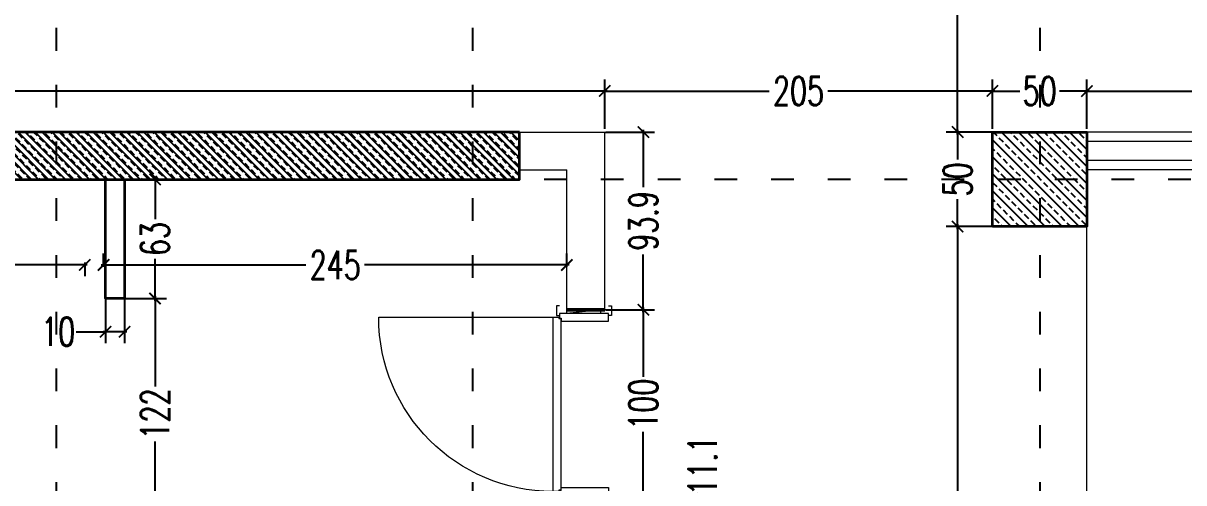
# Model space of a CAD drawing. Header units: centimetres. Extents: x -3207095 to 15275363, y -32656 to 4798027.
# Drawn here: x 685983 to 686596, y 4471192 to 4471434 of the extents above; entities that cross this region are included whole.
import ezdxf

# ---------------------------------------------------------------- set-up
doc = ezdxf.new("R2010")
doc.units = ezdxf.units.CM
doc.linetypes.add('ACAD_ISO03W100', pattern=[30, 12, -18])
doc.linetypes.add('DUZ', pattern=[500, 500])
doc.layers.get('0').update_dxf_attribs({"color": 1, "linetype": 'DUZ'})
doc.layers.add('DIM', color=1, linetype='DUZ')
doc.layers.add('KOLTAR_F', color=145, linetype='Continuous')
for name, color, linetype, lineweight in [('DUV', 220, 'Continuous', 50), ('DUVAR', 7, 'Continuous', 35), ('iç duvar', 7, 'Continuous', 50), ('KAPEN', 151, 'Continuous', 9), ('KOLON_F', 3, 'Continuous', 35)]:
    doc.layers.add(name, color=color, linetype=linetype, lineweight=lineweight)
doc.styles.add('DIM', font='ROMANSTW.SHX', dxfattribs={"width": 0.7})
doc.dimstyles.new('1_100', dxfattribs={"dimtxt": 15, "dimasz": 6, "dimexe": 6, "dimexo": 0, "dimgap": 2, "dimtad": 0, "dimdec": 1, "dimzin": 11, "dimdsep": 46, "dimtxsty": 'DIM', "dimblk": 'ARCHTICK', "dimcen": 3, "dimdle": 1.25, "dimclrt": 2, "dimadec": 0, "dimazin": 0, "dimtfac": 1.25, "dimtdec": 1, "dimtix": 1, "dimtofl": 0, "dimtmove": 1, "dimatfit": 3, "dimldrblk": 'ARCHTICK', "dimfxl": 20, "dimfxlon": 1, "dimtolj": 1, "dimtzin": 0, "dimarcsym": 0})
pattern_1 = [(135, (5191127.668, 3810743.487), (-4.4901280605, -4.4901280605), []), (135, (5191127.668, 3810747.977), (-4.4901280605, -4.4901280605), [3.175, -1.5875])]

# ---------------------------------------------------------------- blocks, each defined once
blk = doc.blocks.new('K210')
for p, q in [((0.04, 0.985), (0.04, 0.032)), ((0.96, 0.032), (0.96, 0.065)), ((0.04, 0.032), (0.047, 0.032)), ((0.047, 0.032), (0.047, 0.022)), ((0.047, 0.022), (0.953, 0.022)), ((0.953, 0.032), (0.96, 0.032)), ((0.953, 0.022), (0.953, 0.032))]:
    blk.add_line(p, q)
for points in [[(0.04, 0.065), (0.96, 0.065)], [(-0.02, 0.03), (-0.02, 0.045), (0.03, 0.045), (0.03, 0.03)], [(1.02, 0.03), (1.02, 0.045), (0.97, 0.045), (0.97, 0.03)], [(0.02, -0.19), (0, -0.19), (0.02, -0.01), (0, -0.01)], [(0.98, -0.19), (1, -0.19), (0.98, -0.01), (1, -0.01)], [(-0.02, -0.23), (-0.02, -0.245), (0.03, -0.245), (0.03, -0.23)], [(1.02, -0.23), (1.02, -0.245), (0.97, -0.245), (0.97, -0.23)]]:
    blk.add_lwpolyline(points)
for points in [[(0.02, 0.03), (0.045, 0.03), (0.045, 0.02), (0.06, 0.02), (0.06, -0.23), (0.02, -0.23)], [(0.98, 0.03), (0.955, 0.03), (0.955, 0.02), (0.94, 0.02), (0.94, -0.23), (0.98, -0.23)]]:
    blk.add_lwpolyline(points, close=True)
blk.add_arc((0.04, 0.065), 0.92, 0, 90)
blk = doc.blocks.new('_ArchTick')
at = {"color": 0, "linetype": 'ByBlock', "const_width": 0.15}
blk.add_lwpolyline([(-0.5, -0.5), (0.5, 0.5)], dxfattribs=at)
blk = doc.blocks.new('*D558')
at = {"layer": 'Defpoints', "color": 0, "linetype": 'Continuous', "lineweight": 5, "transparency": 16777216}
for p in [(686495.2, 4472434.78), (686315.2, 4472416.97), (686495.2, 1.81)]:
    blk.add_point(p, dxfattribs=at)
at = {"layer": 'DIM', "color": 0, "linetype": 'Continuous', "lineweight": -2, "transparency": 16777216}
for p, q in [((686315.2, 4472416.97), (686315.2, 4472440.78)), ((686495.2, 4472414.78), (686495.2, 4472440.78)), ((686313.95, 4472434.78), (686390.7, 4472434.78)), ((686496.45, 4472434.78), (686419.7, 4472434.78))]:
    blk.add_line(p, q, dxfattribs=at)
at = {"layer": 'DIM', "color": 0, "linetype": 'Continuous', "lineweight": -2, "transparency": 16777216, "xscale": 6, "yscale": 6, "zscale": 6, "rotation": 180}
blk.add_blockref('_ArchTick', (686315.2, 4472434.78), dxfattribs=at)
at = {"layer": 'DIM', "color": 0, "linetype": 'Continuous', "lineweight": -2, "transparency": 16777216, "xscale": 6, "yscale": 6, "zscale": 6}
blk.add_blockref('_ArchTick', (686495.2, 4472434.78), dxfattribs=at)
at = {"layer": 'DIM', "color": 2, "linetype": 'Continuous', "lineweight": 5, "transparency": 16777216, "insert": (686405.2, 4472434.78), "char_height": 15, "attachment_point": 5, "style": 'DIM'}
blk.add_mtext('\\A1;180', dxfattribs=at)
blk = doc.blocks.new('*D703')
at = {"layer": 'Defpoints', "color": 0, "linetype": 'Continuous', "lineweight": 5, "transparency": 16777216}
for p in [(686290.2, 4471283.08), (686310.61, 4471283.08), (686290.2, 4471183.08)]:
    blk.add_point(p, dxfattribs=at)
at = {"layer": 'DIM', "color": 0, "linetype": 'Continuous', "lineweight": -2, "transparency": 16777216}
for p, q in [((686290.61, 4471283.08), (686316.61, 4471283.08)), ((686310.61, 4471284.33), (686310.61, 4471247.58)), ((686310.61, 4471181.83), (686310.61, 4471218.58)), ((686290.61, 4471183.08), (686316.61, 4471183.08))]:
    blk.add_line(p, q, dxfattribs=at)
at = {"layer": 'DIM', "color": 0, "linetype": 'Continuous', "lineweight": -2, "transparency": 16777216, "xscale": 6, "yscale": 6, "zscale": 6}
for p, rotation in [((686310.61, 4471283.08), 90), ((686310.61, 4471183.08), 270)]:
    blk.add_blockref('_ArchTick', p, dxfattribs=dict(at, rotation=rotation))
at = {"layer": 'DIM', "color": 2, "linetype": 'Continuous', "lineweight": 5, "transparency": 16777216, "insert": (686310.61, 4471233.08), "char_height": 15, "attachment_point": 5, "rotation": 90, "style": 'DIM'}
blk.add_mtext('\\A1;100', dxfattribs=at)
blk = doc.blocks.new('*D704')
at = {"layer": 'Defpoints', "color": 0, "linetype": 'Continuous', "lineweight": 5, "transparency": 16777216}
for p in [(686290.2, 4471376.97), (686310.61, 4471376.97), (686290.2, 4471283.08)]:
    blk.add_point(p, dxfattribs=at)
at = {"layer": 'DIM', "color": 0, "linetype": 'Continuous', "lineweight": -2, "transparency": 16777216}
for p, q in [((686310.61, 4471378.22), (686310.61, 4471347.77)), ((686290.61, 4471376.97), (686316.61, 4471376.97)), ((686310.61, 4471281.83), (686310.61, 4471312.27)), ((686290.61, 4471283.08), (686316.61, 4471283.08))]:
    blk.add_line(p, q, dxfattribs=at)
at = {"layer": 'DIM', "color": 0, "linetype": 'Continuous', "lineweight": -2, "transparency": 16777216, "xscale": 6, "yscale": 6, "zscale": 6}
for p, rotation in [((686310.61, 4471376.97), 90), ((686310.61, 4471283.08), 270)]:
    blk.add_blockref('_ArchTick', p, dxfattribs=dict(at, rotation=rotation))
at = {"layer": 'DIM', "color": 2, "linetype": 'Continuous', "lineweight": 5, "transparency": 16777216, "insert": (686310.61, 4471330.02), "char_height": 15, "attachment_point": 5, "rotation": 90, "style": 'DIM'}
blk.add_mtext('\\A1;93.9', dxfattribs=at)
blk = doc.blocks.new('*D705')
at = {"layer": 'Defpoints', "color": 0, "linetype": 'Continuous', "lineweight": 5, "transparency": 16777216}
for p in [(686316.15, 4471183.08), (686341.97, 4471183.08), (686316.15, 4471171.97)]:
    blk.add_point(p, dxfattribs=at)
at = {"layer": 'DIM', "color": 0, "linetype": 'Continuous', "lineweight": -2, "transparency": 16777216}
for p, q in [((686321.97, 4471183.08), (686347.97, 4471183.08)), ((686341.97, 4471170.72), (686341.97, 4471184.33)), ((686321.97, 4471171.97), (686347.97, 4471171.97))]:
    blk.add_line(p, q, dxfattribs=at)
at = {"layer": 'DIM', "color": 0, "linetype": 'Continuous', "lineweight": -2, "transparency": 16777216, "xscale": 6, "yscale": 6, "zscale": 6}
for p, rotation in [((686341.97, 4471183.08), 90), ((686341.97, 4471171.97), 270)]:
    blk.add_blockref('_ArchTick', p, dxfattribs=dict(at, rotation=rotation))
at = {"layer": 'DIM', "color": 2, "linetype": 'Continuous', "lineweight": 5, "transparency": 16777216, "insert": (686341.97, 4471200.63), "char_height": 15, "attachment_point": 5, "rotation": 90, "style": 'DIM'}
blk.add_mtext('\\A1;11.1', dxfattribs=at)
blk = doc.blocks.new('*D707')
at = {"layer": 'Defpoints', "color": 0, "linetype": 'Continuous', "lineweight": 5, "transparency": 16777216}
for p in [(686290.2, 4471398.66), (685475.2, 4471376.97), (686290.2, 4471376.97)]:
    blk.add_point(p, dxfattribs=at)
at = {"layer": 'DIM', "color": 0, "linetype": 'Continuous', "lineweight": -2, "transparency": 16777216}
for p, q in [((685475.2, 4471378.66), (685475.2, 4471404.66)), ((686290.2, 4471378.66), (686290.2, 4471404.66)), ((685473.95, 4471398.66), (685868.2, 4471398.66)), ((686291.45, 4471398.66), (685897.2, 4471398.66))]:
    blk.add_line(p, q, dxfattribs=at)
at = {"layer": 'DIM', "color": 0, "linetype": 'Continuous', "lineweight": -2, "transparency": 16777216, "xscale": 6, "yscale": 6, "zscale": 6, "rotation": 180}
blk.add_blockref('_ArchTick', (685475.2, 4471398.66), dxfattribs=at)
at = {"layer": 'DIM', "color": 0, "linetype": 'Continuous', "lineweight": -2, "transparency": 16777216, "xscale": 6, "yscale": 6, "zscale": 6}
blk.add_blockref('_ArchTick', (686290.2, 4471398.66), dxfattribs=at)
at = {"layer": 'DIM', "color": 2, "linetype": 'Continuous', "lineweight": 5, "transparency": 16777216, "insert": (685882.7, 4471398.66), "char_height": 15, "attachment_point": 5, "style": 'DIM'}
blk.add_mtext('\\A1;815', dxfattribs=at)
blk = doc.blocks.new('*D708')
at = {"layer": 'Defpoints', "color": 0, "linetype": 'Continuous', "lineweight": 5, "transparency": 16777216}
for p in [(686495.2, 4471398.66), (686290.2, 4471376.97), (686495.2, 4471376.97)]:
    blk.add_point(p, dxfattribs=at)
at = {"layer": 'DIM', "color": 0, "linetype": 'Continuous', "lineweight": -2, "transparency": 16777216}
for p, q in [((686290.2, 4471378.66), (686290.2, 4471404.66)), ((686495.2, 4471378.66), (686495.2, 4471404.66)), ((686288.95, 4471398.66), (686377.2, 4471398.66)), ((686496.45, 4471398.66), (686408.2, 4471398.66))]:
    blk.add_line(p, q, dxfattribs=at)
at = {"layer": 'DIM', "color": 0, "linetype": 'Continuous', "lineweight": -2, "transparency": 16777216, "xscale": 6, "yscale": 6, "zscale": 6, "rotation": 180}
blk.add_blockref('_ArchTick', (686290.2, 4471398.66), dxfattribs=at)
at = {"layer": 'DIM', "color": 0, "linetype": 'Continuous', "lineweight": -2, "transparency": 16777216, "xscale": 6, "yscale": 6, "zscale": 6}
blk.add_blockref('_ArchTick', (686495.2, 4471398.66), dxfattribs=at)
at = {"layer": 'DIM', "color": 2, "linetype": 'Continuous', "lineweight": 5, "transparency": 16777216, "insert": (686392.7, 4471398.66), "char_height": 15, "attachment_point": 5, "style": 'DIM'}
blk.add_mtext('\\A1;205', dxfattribs=at)
blk = doc.blocks.new('*D709')
at = {"layer": 'Defpoints', "color": 0, "linetype": 'Continuous', "lineweight": 5, "transparency": 16777216}
for p in [(686545.2, 4471398.66), (686495.2, 4471376.97), (686545.2, 4471376.97)]:
    blk.add_point(p, dxfattribs=at)
at = {"layer": 'DIM', "color": 0, "linetype": 'Continuous', "lineweight": -2, "transparency": 16777216}
for p, q in [((686495.2, 4471378.66), (686495.2, 4471404.66)), ((686545.2, 4471378.66), (686545.2, 4471404.66)), ((686493.95, 4471398.66), (686509.7, 4471398.66)), ((686546.45, 4471398.66), (686530.7, 4471398.66))]:
    blk.add_line(p, q, dxfattribs=at)
at = {"layer": 'DIM', "color": 0, "linetype": 'Continuous', "lineweight": -2, "transparency": 16777216, "xscale": 6, "yscale": 6, "zscale": 6, "rotation": 180}
blk.add_blockref('_ArchTick', (686495.2, 4471398.66), dxfattribs=at)
at = {"layer": 'DIM', "color": 0, "linetype": 'Continuous', "lineweight": -2, "transparency": 16777216, "xscale": 6, "yscale": 6, "zscale": 6}
blk.add_blockref('_ArchTick', (686545.2, 4471398.66), dxfattribs=at)
at = {"layer": 'DIM', "color": 2, "linetype": 'Continuous', "lineweight": 5, "transparency": 16777216, "insert": (686520.2, 4471398.66), "char_height": 15, "attachment_point": 5, "style": 'DIM'}
blk.add_mtext('\\A1;50', dxfattribs=at)
blk = doc.blocks.new('*D710')
at = {"layer": 'Defpoints', "color": 0, "linetype": 'Continuous', "lineweight": 5, "transparency": 16777216}
for p in [(686915.2, 4471398.66), (686545.2, 4471376.97), (686915.2, 4471376.97)]:
    blk.add_point(p, dxfattribs=at)
at = {"layer": 'DIM', "color": 0, "linetype": 'Continuous', "lineweight": -2, "transparency": 16777216}
for p, q in [((686545.2, 4471378.66), (686545.2, 4471404.66)), ((686915.2, 4471378.66), (686915.2, 4471404.66)), ((686543.95, 4471398.66), (686714.7, 4471398.66)), ((686916.45, 4471398.66), (686745.7, 4471398.66))]:
    blk.add_line(p, q, dxfattribs=at)
at = {"layer": 'DIM', "color": 0, "linetype": 'Continuous', "lineweight": -2, "transparency": 16777216, "xscale": 6, "yscale": 6, "zscale": 6, "rotation": 180}
blk.add_blockref('_ArchTick', (686545.2, 4471398.66), dxfattribs=at)
at = {"layer": 'DIM', "color": 0, "linetype": 'Continuous', "lineweight": -2, "transparency": 16777216, "xscale": 6, "yscale": 6, "zscale": 6}
blk.add_blockref('_ArchTick', (686915.2, 4471398.66), dxfattribs=at)
at = {"layer": 'DIM', "color": 2, "linetype": 'Continuous', "lineweight": 5, "transparency": 16777216, "insert": (686730.2, 4471398.66), "char_height": 15, "attachment_point": 5, "style": 'DIM'}
blk.add_mtext('\\A1;370', dxfattribs=at)
blk = doc.blocks.new('*D751')
at = {"layer": 'Defpoints', "color": 0, "linetype": 'Continuous', "lineweight": 5, "transparency": 16777216}
for p in [(685475.2, 4471306.75), (685475.2, 4471305.66), (686015.2, 4471307.97)]:
    blk.add_point(p, dxfattribs=at)
at = {"layer": 'DIM', "color": 0, "linetype": 'Continuous', "lineweight": -2, "transparency": 16777216}
for p, q in [((685475.2, 4471305.66), (685475.2, 4471312.75)), ((685473.95, 4471306.75), (685729.7, 4471306.75)), ((686016.45, 4471306.75), (685760.7, 4471306.75)), ((686015.2, 4471307.97), (686015.2, 4471300.75))]:
    blk.add_line(p, q, dxfattribs=at)
at = {"layer": 'DIM', "color": 0, "linetype": 'Continuous', "lineweight": -2, "transparency": 16777216, "xscale": 6, "yscale": 6, "zscale": 6, "rotation": 180}
blk.add_blockref('_ArchTick', (685475.2, 4471306.75), dxfattribs=at)
at = {"layer": 'DIM', "color": 0, "linetype": 'Continuous', "lineweight": -2, "transparency": 16777216, "xscale": 6, "yscale": 6, "zscale": 6}
blk.add_blockref('_ArchTick', (686015.2, 4471306.75), dxfattribs=at)
at = {"layer": 'DIM', "color": 2, "linetype": 'Continuous', "lineweight": 5, "transparency": 16777216, "insert": (685745.2, 4471306.75), "char_height": 15, "attachment_point": 5, "style": 'DIM'}
blk.add_mtext('\\A1;540', dxfattribs=at)
blk = doc.blocks.new('*D752')
at = {"layer": 'Defpoints', "color": 0, "linetype": 'Continuous', "lineweight": 5, "transparency": 16777216}
for p in [(686025.2, 4471305.66), (686270.2, 4471306.75), (686270.2, 4471305.66)]:
    blk.add_point(p, dxfattribs=at)
at = {"layer": 'DIM', "color": 0, "linetype": 'Continuous', "lineweight": -2, "transparency": 16777216}
for p, q in [((686025.2, 4471305.66), (686025.2, 4471312.75)), ((686270.2, 4471305.66), (686270.2, 4471312.75)), ((686023.95, 4471306.75), (686132.2, 4471306.75)), ((686271.45, 4471306.75), (686163.2, 4471306.75))]:
    blk.add_line(p, q, dxfattribs=at)
at = {"layer": 'DIM', "color": 0, "linetype": 'Continuous', "lineweight": -2, "transparency": 16777216, "xscale": 6, "yscale": 6, "zscale": 6, "rotation": 180}
blk.add_blockref('_ArchTick', (686025.2, 4471306.75), dxfattribs=at)
at = {"layer": 'DIM', "color": 0, "linetype": 'Continuous', "lineweight": -2, "transparency": 16777216, "xscale": 6, "yscale": 6, "zscale": 6}
blk.add_blockref('_ArchTick', (686270.2, 4471306.75), dxfattribs=at)
at = {"layer": 'DIM', "color": 2, "linetype": 'Continuous', "lineweight": 5, "transparency": 16777216, "insert": (686147.7, 4471306.75), "char_height": 15, "attachment_point": 5, "style": 'DIM'}
blk.add_mtext('\\A1;245', dxfattribs=at)
blk = doc.blocks.new('*D753')
at = {"layer": 'Defpoints', "color": 0, "linetype": 'Continuous', "lineweight": 5, "transparency": 16777216}
for p in [(686036.28, 4471351.97), (686036.28, 4471288.97), (686052.43, 4471288.97)]:
    blk.add_point(p, dxfattribs=at)
at = {"layer": 'DIM', "color": 0, "linetype": 'Continuous', "lineweight": -2, "transparency": 16777216}
for p, q in [((686052.43, 4471353.22), (686052.43, 4471330.97)), ((686036.28, 4471351.97), (686058.43, 4471351.97)), ((686052.43, 4471287.72), (686052.43, 4471309.97)), ((686036.28, 4471288.97), (686058.43, 4471288.97))]:
    blk.add_line(p, q, dxfattribs=at)
at = {"layer": 'DIM', "color": 0, "linetype": 'Continuous', "lineweight": -2, "transparency": 16777216, "xscale": 6, "yscale": 6, "zscale": 6}
for p, rotation in [((686052.43, 4471351.97), 90), ((686052.43, 4471288.97), 270)]:
    blk.add_blockref('_ArchTick', p, dxfattribs=dict(at, rotation=rotation))
at = {"layer": 'DIM', "color": 2, "linetype": 'Continuous', "lineweight": 5, "transparency": 16777216, "insert": (686052.43, 4471320.47), "char_height": 15, "attachment_point": 5, "rotation": 90, "style": 'DIM'}
blk.add_mtext('\\A1;63', dxfattribs=at)
blk = doc.blocks.new('*D754')
at = {"layer": 'Defpoints', "color": 0, "linetype": 'Continuous', "lineweight": 5, "transparency": 16777216}
for p in [(686036.28, 4471288.97), (686036.28, 4471166.97), (686052.43, 4471166.97)]:
    blk.add_point(p, dxfattribs=at)
at = {"layer": 'DIM', "color": 0, "linetype": 'Continuous', "lineweight": -2, "transparency": 16777216}
for p, q in [((686036.28, 4471288.97), (686058.43, 4471288.97)), ((686052.43, 4471290.22), (686052.43, 4471242.47)), ((686052.43, 4471165.72), (686052.43, 4471213.47)), ((686036.28, 4471166.97), (686058.43, 4471166.97))]:
    blk.add_line(p, q, dxfattribs=at)
at = {"layer": 'DIM', "color": 0, "linetype": 'Continuous', "lineweight": -2, "transparency": 16777216, "xscale": 6, "yscale": 6, "zscale": 6}
for p, rotation in [((686052.43, 4471288.97), 90), ((686052.43, 4471166.97), 270)]:
    blk.add_blockref('_ArchTick', p, dxfattribs=dict(at, rotation=rotation))
at = {"layer": 'DIM', "color": 2, "linetype": 'Continuous', "lineweight": 5, "transparency": 16777216, "insert": (686052.43, 4471227.97), "char_height": 15, "attachment_point": 5, "rotation": 90, "style": 'DIM'}
blk.add_mtext('\\A1;122', dxfattribs=at)
blk = doc.blocks.new('*D759')
at = {"layer": 'Defpoints', "color": 0, "linetype": 'Continuous', "lineweight": 5, "transparency": 16777216}
for p in [(686026.28, 4471288.97), (686036.28, 4471288.97), (686026.28, 4471271.42)]:
    blk.add_point(p, dxfattribs=at)
at = {"layer": 'DIM', "color": 0, "linetype": 'Continuous', "lineweight": -2, "transparency": 16777216}
for p, q in [((686026.28, 4471288.97), (686026.28, 4471265.42)), ((686036.28, 4471288.97), (686036.28, 4471265.42)), ((686010.69, 4471271.42), (686026.28, 4471271.42)), ((686037.53, 4471271.42), (686025.03, 4471271.42))]:
    blk.add_line(p, q, dxfattribs=at)
at = {"layer": 'DIM', "color": 0, "linetype": 'Continuous', "lineweight": -2, "transparency": 16777216, "xscale": 6, "yscale": 6, "zscale": 6, "rotation": 180}
blk.add_blockref('_ArchTick', (686026.28, 4471271.42), dxfattribs=at)
at = {"layer": 'DIM', "color": 0, "linetype": 'Continuous', "lineweight": -2, "transparency": 16777216, "xscale": 6, "yscale": 6, "zscale": 6}
blk.add_blockref('_ArchTick', (686036.28, 4471271.42), dxfattribs=at)
at = {"layer": 'DIM', "color": 2, "linetype": 'Continuous', "lineweight": 5, "transparency": 16777216, "insert": (686001.19, 4471271.42), "char_height": 15, "attachment_point": 5, "style": 'DIM'}
blk.add_mtext('\\A1;10', dxfattribs=at)
blk = doc.blocks.new('*D904')
at = {"layer": 'Defpoints', "color": 0, "linetype": 'Continuous', "lineweight": 5, "transparency": 16777216}
for p in [(686495.2, 4471376.97), (686476.81, 4471326.97), (686495.2, 4471326.97)]:
    blk.add_point(p, dxfattribs=at)
at = {"layer": 'DIM', "color": 0, "linetype": 'Continuous', "lineweight": -2, "transparency": 16777216}
for p, q in [((686476.81, 4471378.22), (686476.81, 4471362.47)), ((686495.2, 4471376.97), (686470.81, 4471376.97)), ((686476.81, 4471325.72), (686476.81, 4471341.47)), ((686495.2, 4471326.97), (686470.81, 4471326.97))]:
    blk.add_line(p, q, dxfattribs=at)
at = {"layer": 'DIM', "color": 0, "linetype": 'Continuous', "lineweight": -2, "transparency": 16777216, "xscale": 6, "yscale": 6, "zscale": 6}
for p, rotation in [((686476.81, 4471376.97), 90), ((686476.81, 4471326.97), 270)]:
    blk.add_blockref('_ArchTick', p, dxfattribs=dict(at, rotation=rotation))
at = {"layer": 'DIM', "color": 2, "linetype": 'Continuous', "lineweight": 5, "transparency": 16777216, "insert": (686476.81, 4471351.97), "char_height": 15, "attachment_point": 5, "rotation": 90, "style": 'DIM'}
blk.add_mtext('\\A1;50', dxfattribs=at)
blk = doc.blocks.new('*D905')
at = {"layer": 'Defpoints', "color": 0, "linetype": 'Continuous', "lineweight": 5, "transparency": 16777216}
for p in [(686476.81, 4471551.97), (686495.2, 4471551.97), (686495.2, 4471376.97)]:
    blk.add_point(p, dxfattribs=at)
at = {"layer": 'DIM', "color": 0, "linetype": 'Continuous', "lineweight": -2, "transparency": 16777216}
for p, q in [((686495.2, 4471551.97), (686470.81, 4471551.97)), ((686476.81, 4471553.22), (686476.81, 4471478.97)), ((686476.81, 4471375.72), (686476.81, 4471449.97)), ((686495.2, 4471376.97), (686470.81, 4471376.97))]:
    blk.add_line(p, q, dxfattribs=at)
at = {"layer": 'DIM', "color": 0, "linetype": 'Continuous', "lineweight": -2, "transparency": 16777216, "xscale": 6, "yscale": 6, "zscale": 6}
for p, rotation in [((686476.81, 4471551.97), 90), ((686476.81, 4471376.97), 270)]:
    blk.add_blockref('_ArchTick', p, dxfattribs=dict(at, rotation=rotation))
at = {"layer": 'DIM', "color": 2, "linetype": 'Continuous', "lineweight": 5, "transparency": 16777216, "insert": (686476.81, 4471464.47), "char_height": 15, "attachment_point": 5, "rotation": 90, "style": 'DIM'}
blk.add_mtext('\\A1;175', dxfattribs=at)
blk = doc.blocks.new('*D906')
at = {"layer": 'Defpoints', "color": 0, "linetype": 'Continuous', "lineweight": 5, "transparency": 16777216}
for p in [(686495.2, 4471326.97), (686476.81, 4470636.97), (686495.2, 4470636.97)]:
    blk.add_point(p, dxfattribs=at)
at = {"layer": 'DIM', "color": 0, "linetype": 'Continuous', "lineweight": -2, "transparency": 16777216}
for p, q in [((686495.2, 4471326.97), (686470.81, 4471326.97)), ((686476.81, 4471328.22), (686476.81, 4470997.47)), ((686476.81, 4470635.72), (686476.81, 4470966.47)), ((686495.2, 4470636.97), (686470.81, 4470636.97))]:
    blk.add_line(p, q, dxfattribs=at)
at = {"layer": 'DIM', "color": 0, "linetype": 'Continuous', "lineweight": -2, "transparency": 16777216, "xscale": 6, "yscale": 6, "zscale": 6}
for p, rotation in [((686476.81, 4471326.97), 90), ((686476.81, 4470636.97), 270)]:
    blk.add_blockref('_ArchTick', p, dxfattribs=dict(at, rotation=rotation))
at = {"layer": 'DIM', "color": 2, "linetype": 'Continuous', "lineweight": 5, "transparency": 16777216, "insert": (686476.81, 4470981.97), "char_height": 15, "attachment_point": 5, "rotation": 90, "style": 'DIM'}
blk.add_mtext('\\A1;690', dxfattribs=at)

msp = doc.modelspace()

# ---------------------------------------------------------------- hatches: boundary and pattern name
at = {"layer": 'KOLTAR_F'}
h = msp.add_hatch(dxfattribs=at)
h.set_pattern_fill('ANSI33', color=256, angle=90, style=0)
h.set_pattern_definition([(135, (5190387.668, 3810743.487), (-4.4901280605, -4.4901280605), []), (135, (5190387.668, 3810747.977), (-4.4901280605, -4.4901280605), [3.175, -1.5875])])
h.paths.add_polyline_path([(685975.2, 4471376.97), (686245.2, 4471376.97), (686245.2, 4471351.97), (685975.2, 4471351.97)])
h = msp.add_hatch(dxfattribs=at)
h.set_pattern_fill('ANSI33', color=256, angle=90, style=0)
h.set_pattern_definition(pattern_1)
h.paths.add_polyline_path([(685975.2, 4471376.97), (686245.2, 4471376.97), (686245.2, 4471351.97), (685975.2, 4471351.97)])
h = msp.add_hatch(dxfattribs=at)
h.set_pattern_fill('ANSI33', color=256, angle=90, style=0)
h.set_pattern_definition(pattern_1)
h.paths.add_polyline_path([(685975.2, 4471376.97), (686245.2, 4471376.97), (686245.2, 4471351.97), (685975.2, 4471351.97)])
h = msp.add_hatch(dxfattribs=at)
h.set_pattern_fill('ANSI33', color=256, angle=90, style=0)
h.set_pattern_definition([(135, (5190907.668, 3810743.487), (-4.4901280605, -4.4901280605), []), (135, (5190907.668, 3810747.977), (-4.4901280605, -4.4901280605), [3.175, -1.5875])])
h.paths.add_polyline_path([(686495.2, 4471326.97), (686495.2, 4471376.97), (686545.2, 4471376.97), (686545.2, 4471326.97)])

# ---------------------------------------------------------------- linework, layer by layer
at = {"color": 232, "linetype": 'ACAD_ISO03W100'}
for p, q in [((686000.2, 4472511.97), (686000.2, 4469381.97)), ((686220.2, 4472511.97), (686220.2, 4469381.97)), ((686520.2, 4472511.97), (686520.2, 4469381.97)), ((689300.2, 4471351.97), (685360.2, 4471351.97))]:
    msp.add_line(p, q, dxfattribs=at)
at = {"layer": 'DUV'}
msp.add_line((686270.2, 4471283.08), (686290.2, 4471283.08), dxfattribs=at)
at = {"layer": 'DUVAR'}
msp.add_lwpolyline([(686036.19, 4471351.97), (686036.19, 4471288.97), (686026.19, 4471288.97), (686026.19, 4471351.97)], dxfattribs=at)
at = {"layer": 'iç duvar', "color": 7, "lineweight": 18}
for p, q in [((686245.2, 4471376.97), (686290.2, 4471376.97)), ((686290.2, 4471283.08), (686290.2, 4471376.97)), ((686245.2, 4471356.97), (686270.2, 4471356.97)), ((686270.2, 4471283.08), (686270.2, 4471356.97))]:
    msp.add_line(p, q, dxfattribs=at)
at = {"layer": 'iç duvar', "color": 252, "linetype": 'Continuous', "lineweight": 5, "true_color": 0x939598}
for p, q in [((686915.2, 4471376.97), (686545.2, 4471376.97)), ((686915.2, 4471356.97), (686545.2, 4471356.97)), ((686545.2, 4470636.97), (686545.2, 4471326.97))]:
    msp.add_line(p, q, dxfattribs=at)
at = {"layer": 'KAPEN'}
for p, q in [((686915.2, 4471371.97), (686545.2, 4471371.97)), ((686915.2, 4471361.97), (686545.2, 4471361.97))]:
    msp.add_line(p, q, dxfattribs=at)
at = {"layer": 'KOLON_F'}
for points in [[(686245.2, 4471376.97), (685975.2, 4471376.97), (685975.2, 4471351.97), (686245.2, 4471351.97)], [(686245.2, 4471376.97), (685975.2, 4471376.97), (685975.2, 4471351.97), (686245.2, 4471351.97)], [(686245.2, 4471376.97), (685975.2, 4471376.97), (685975.2, 4471351.97), (686245.2, 4471351.97)], [(686495.2, 4471326.97), (686495.2, 4471376.97), (686545.2, 4471376.97), (686545.2, 4471326.97)]]:
    msp.add_lwpolyline(points, close=True, dxfattribs=at)

# ---------------------------------------------------------------- block references
at = {"layer": 'KAPEN', "xscale": -100, "yscale": 100, "zscale": 100, "rotation": 90}
msp.add_blockref('K210', (686269.2, 4471283.08), dxfattribs=at)

# ---------------------------------------------------------------- dimensions: what is measured, and where the dimension line sits
at = {"layer": 'DIM', "linetype": 'Continuous', "lineweight": 5}
for base, p1, p2, picture, middle in [((686495.2, 4472434.78), (686315.2, 4472416.97), (686495.2, 1.81), '*D558', (686405.2, 4472434.78)), ((686290.2, 4471398.66), (685475.2, 4471376.97), (686290.2, 4471376.97), '*D707', (685882.7, 4471398.66)), ((686495.2, 4471398.66), (686290.2, 4471376.97), (686495.2, 4471376.97), '*D708', (686392.7, 4471398.66)), ((686545.2, 4471398.66), (686495.2, 4471376.97), (686545.2, 4471376.97), '*D709', (686520.2, 4471398.66)), ((686915.2, 4471398.66), (686545.2, 4471376.97), (686915.2, 4471376.97), '*D710', (686730.2, 4471398.66)), ((685475.2, 4471306.75), (686015.2, 4471307.97), (685475.2, 4471305.66), '*D751', (685745.2, 4471306.75)), ((686270.2, 4471306.75), (686025.2, 4471305.66), (686270.2, 4471305.66), '*D752', (686147.7, 4471306.75))]:
    dim = msp.add_linear_dim(base=base, p1=p1, p2=p2, dimstyle='1_100', dxfattribs=at)
    dim.commit()
    dim.dimension.update_dxf_attribs({"geometry": picture, "text_midpoint": middle})
for base, p1, p2, picture, middle in [((686476.81, 4471551.97), (686495.2, 4471376.97), (686495.2, 4471551.97), '*D905', (686476.81, 4471464.47)), ((686310.61, 4471376.97), (686290.2, 4471283.08), (686290.2, 4471376.97), '*D704', (686310.61, 4471330.02)), ((686476.81, 4471326.97), (686495.2, 4471376.97), (686495.2, 4471326.97), '*D904', (686476.81, 4471351.97)), ((686052.43, 4471288.97), (686036.28, 4471351.97), (686036.28, 4471288.97), '*D753', (686052.43, 4471320.47)), ((686476.81, 4470636.97), (686495.2, 4471326.97), (686495.2, 4470636.97), '*D906', (686476.81, 4470981.97)), ((686052.43, 4471166.97), (686036.28, 4471288.97), (686036.28, 4471166.97), '*D754', (686052.43, 4471227.97)), ((686310.61, 4471283.08), (686290.2, 4471183.08), (686290.2, 4471283.08), '*D703', (686310.61, 4471233.08))]:
    dim = msp.add_linear_dim(base=base, p1=p1, p2=p2, angle=90, dimstyle='1_100', dxfattribs=at)
    dim.commit()
    dim.dimension.update_dxf_attribs({"geometry": picture, "text_midpoint": middle})
dim = msp.add_linear_dim(base=(686026.28, 4471271.42), p1=(686036.28, 4471288.97), p2=(686026.28, 4471288.97), dimstyle='1_100', dxfattribs=at)
dim.commit()
dim.dimension.update_dxf_attribs({"geometry": '*D759', "text_midpoint": (686001.19, 4471271.42), "dimtype": 160})
dim = msp.add_linear_dim(base=(686341.97, 4471183.08), p1=(686316.15, 4471171.97), p2=(686316.15, 4471183.08), angle=90, dimstyle='1_100', dxfattribs=at)
dim.commit()
dim.dimension.update_dxf_attribs({"geometry": '*D705', "text_midpoint": (686341.97, 4471200.63), "dimtype": 160})

doc.saveas('drawing.dxf')
